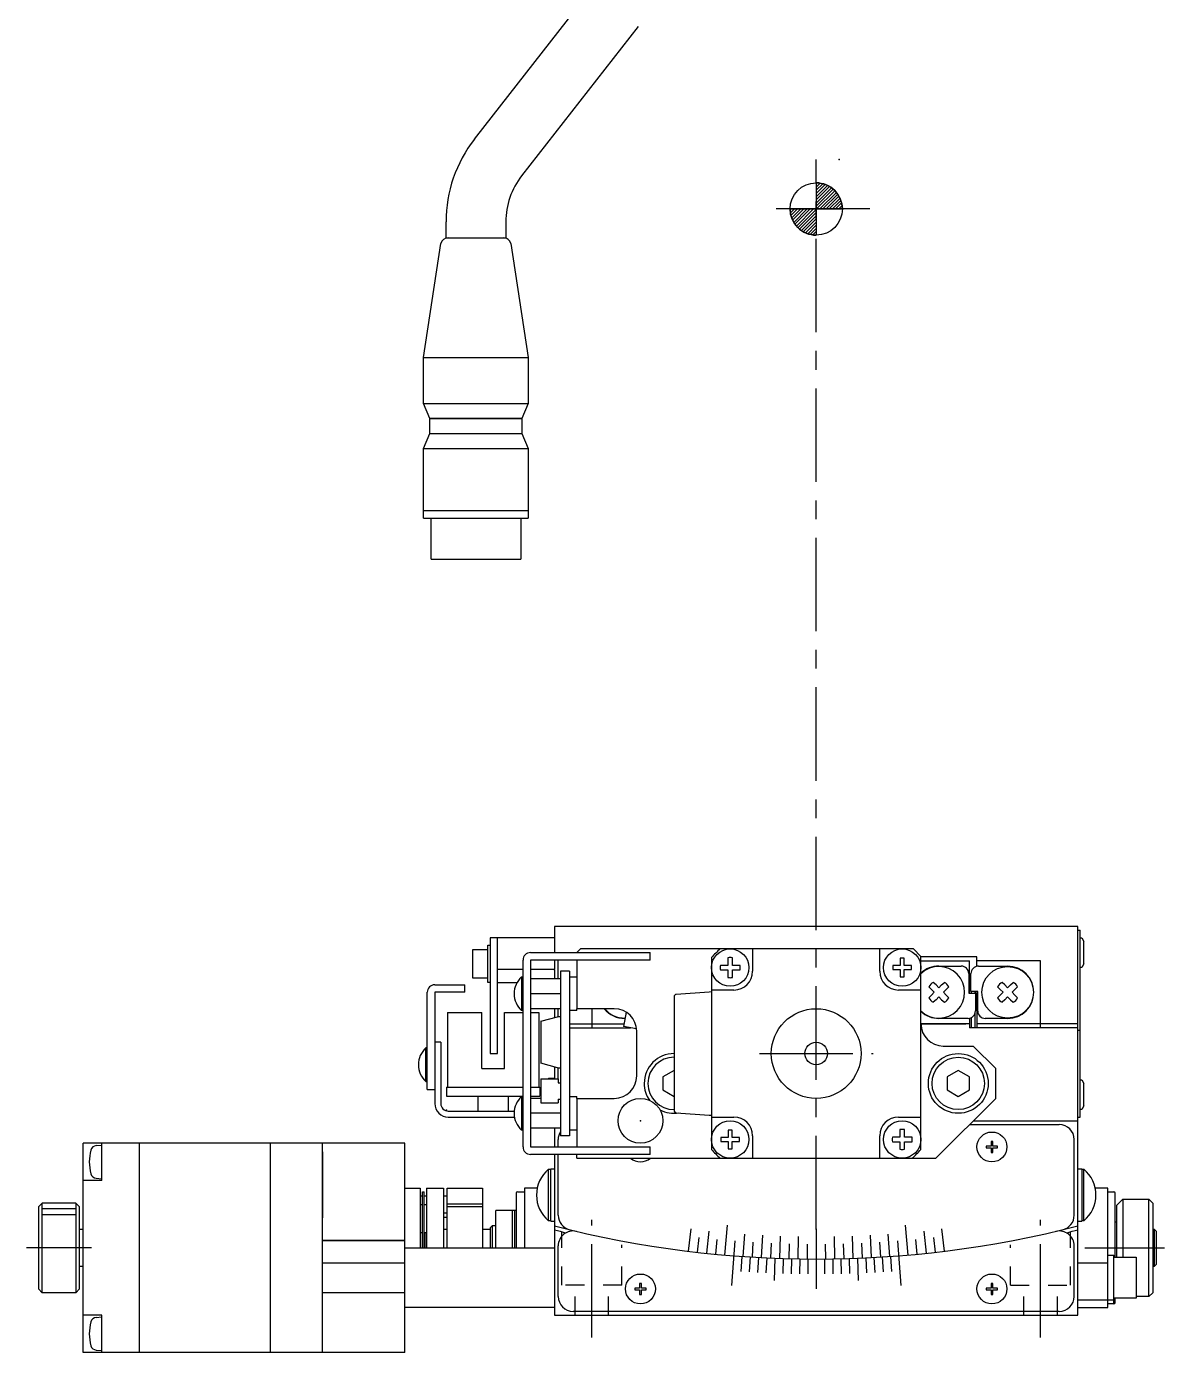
# Model space of a CAD drawing. Extents: x -87 to 396, y 22 to 492.
# Drawn here: x 73.3 to 225.5, y 21.7 to 199.1 of the extents above; entities that cross this region are included whole.
import ezdxf

# ---------------------------------------------------------------- set-up
doc = ezdxf.new("R2010")
doc.units = 0
doc.header["$LTSCALE"] = 10
doc.linetypes.add('CENTER', pattern=[2, 1.25, -0.25, 0.25, -0.25])
doc.linetypes.add('DOT', pattern=[0.5, 0.25, -0.25])
doc.layers.get('0').update_dxf_attribs({"linetype": 'CONTINUOUS'})
doc.layers.add('10', color=7, linetype='CONTINUOUS')

# ---------------------------------------------------------------- blocks, each defined once
blk = doc.blocks.new('AID1927H')
at = {"color": 132, "linetype": 'CONTINUOUS'}
for p, q in [((178.917313, 178.068785), (179.069518, 178.22099)), ((178.917313, 177.644521), (179.45537, 178.182578)), ((178.917313, 177.220257), (179.806424, 178.109368)), ((178.917313, 176.795993), (180.129134, 178.007813)), ((178.917313, 176.371729), (180.427283, 177.881699)), ((178.917313, 175.947465), (180.703852, 177.734004)), ((178.917313, 175.523201), (180.960258, 177.566146)), ((178.917313, 175.098937), (181.19769, 177.379313)), ((178.967012, 174.724371), (181.41678, 177.174139)), ((179.391276, 174.724371), (181.617674, 176.950769)), ((179.81554, 174.724371), (181.800133, 176.708964)), ((180.239804, 174.724371), (181.963417, 176.447984)), ((180.664068, 174.724371), (182.106196, 176.166499)), ((181.088332, 174.724371), (182.226916, 175.862955)), ((181.512596, 174.724371), (182.322224, 175.533999)), ((181.93686, 174.724371), (182.387977, 175.175487)), ((182.361124, 174.724371), (182.416739, 174.779985))]:
    blk.add_line(p, q, dxfattribs=at)
blk = doc.blocks.new('AID1929H')
at = {"color": 132, "linetype": 'CONTINUOUS'}
for p, q in [((175.420695, 174.572167), (175.572899, 174.724371)), ((175.459107, 174.186315), (175.997163, 174.724371)), ((175.532317, 173.835261), (176.421427, 174.724371)), ((175.633871, 173.512551), (176.845691, 174.724371)), ((175.759986, 173.214401), (177.269956, 174.724371)), ((175.907681, 172.937832), (177.69422, 174.724371)), ((176.075539, 172.681426), (178.118484, 174.724371)), ((176.262371, 172.443995), (178.542748, 174.724371)), ((176.467546, 172.224905), (178.917313, 174.674673)), ((176.690915, 172.024011), (178.917313, 174.250409)), ((176.93272, 171.841551), (178.917313, 173.826145)), ((177.193701, 171.678268), (178.917313, 173.401881)), ((177.475186, 171.535489), (178.917313, 172.977616)), ((177.77873, 171.414769), (178.917313, 172.553352)), ((178.107686, 171.319461), (178.917313, 172.129088)), ((178.466197, 171.253708), (178.917313, 171.704824)), ((178.861699, 171.224946), (178.917313, 171.28056))]:
    blk.add_line(p, q, dxfattribs=at)

msp = doc.modelspace()

# ---------------------------------------------------------------- linework, layer by layer
at = {"color": 7, "linetype": 'CONTINUOUS'}
for p, q in [((133.224855, 184.081057), (148.803065, 204.058011)), ((155.111667, 199.138505), (139.533457, 179.161551)), ((129.419209, 170.874581), (129.419209, 173.012169)), ((137.419209, 173.012169), (137.419209, 170.874581)), ((129.419209, 170.874581), (137.419209, 170.874581)), ((126.419211, 154.874581), (128.734885, 170.108563)), ((138.103535, 170.108563), (140.419209, 154.874581)), ((126.419211, 154.874581), (133.419209, 154.874581)), ((126.419211, 148.681581), (126.419211, 154.874581)), ((133.419209, 154.874581), (140.419209, 154.874581)), ((140.419209, 154.874581), (140.419209, 148.681581)), ((126.419211, 148.681581), (133.419209, 148.681581)), ((127.269209, 146.681581), (126.419211, 148.681581)), ((133.419209, 148.681581), (140.419209, 148.681581)), ((140.419209, 148.681581), (139.569209, 146.681581)), ((127.269209, 146.681581), (133.419209, 146.681581)), ((133.419209, 146.681581), (127.269209, 146.681581)), ((127.269209, 144.681581), (127.269209, 146.681581)), ((133.419209, 146.681581), (139.569209, 146.681581)), ((139.569209, 146.681581), (133.419209, 146.681581)), ((139.569209, 146.681581), (139.569209, 144.681581)), ((126.419211, 142.681581), (127.269209, 144.681581)), ((127.269209, 144.681581), (133.419209, 144.681581)), ((133.419209, 144.681581), (139.569209, 144.681581)), ((139.569209, 144.681581), (140.419209, 142.681581)), ((126.419211, 142.681581), (133.419209, 142.681581)), ((126.419211, 134.374581), (126.419211, 142.681581)), ((133.419209, 142.681581), (140.419209, 142.681581)), ((140.419209, 142.681581), (140.419209, 134.374581)), ((126.419211, 134.374581), (133.419209, 134.374581)), ((126.419211, 134.374581), (133.419209, 134.374581)), ((126.419211, 133.374579), (126.419211, 134.374581)), ((126.419211, 133.374579), (133.419209, 133.374579)), ((127.419211, 127.874579), (127.419211, 133.374579)), ((133.419209, 134.374581), (140.419209, 134.374581)), ((133.419209, 134.374581), (140.419209, 134.374581)), ((133.419209, 133.374579), (140.419209, 133.374579)), ((139.419207, 133.374579), (139.419207, 127.874579)), ((140.419209, 134.374581), (140.419209, 133.374579)), ((127.419211, 127.874579), (133.419209, 127.874579)), ((133.419209, 127.874579), (139.419207, 127.874579)), ((213.917313, 78.724371), (143.917313, 78.724371)), ((143.917313, 78.724371), (143.917313, 75.224371)), ((213.917313, 52.724371), (213.917313, 78.724371)), ((213.917313, 78.224371), (214.217313, 78.224371)), ((214.217313, 53.224371), (214.217313, 78.224371)), ((143.917313, 77.224371), (135.317313, 77.224371)), ((135.317313, 77.224371), (135.317313, 61.724371)), ((136.317313, 61.724371), (136.317313, 77.224371)), ((214.217313, 77.224371), (214.428638, 77.224371)), ((214.428638, 77.224371), (214.717313, 76.724371)), ((214.717313, 73.724371), (214.717313, 76.724371)), ((133.017313, 73.724371), (133.017313, 75.624371)), ((133.017313, 75.624371), (135.017313, 75.624371)), ((135.017313, 73.724371), (135.017313, 76.224371)), ((135.017313, 76.224371), (135.317313, 76.224371)), ((140.717313, 75.224371), (156.717313, 75.224371)), ((146.917313, 75.224371), (147.417313, 75.724371)), ((191.917313, 75.724371), (147.417313, 75.724371)), ((156.717313, 74.224371), (156.717313, 75.224371)), ((164.917313, 74.569604), (164.917313, 73.224371)), ((167.117313, 74.540616), (167.117313, 73.524371)), ((167.717313, 73.524371), (167.717313, 74.540616)), ((170.417313, 75.724371), (170.417313, 72.724371)), ((187.417313, 72.724371), (187.417313, 75.724371)), ((191.917313, 75.724371), (192.917313, 74.724371)), ((192.917313, 48.879139), (192.917313, 74.724371)), ((200.417313, 74.669386), (192.917313, 74.669386)), ((200.417313, 73.453454), (200.417313, 74.669386)), ((133.017313, 71.824371), (133.017313, 73.724371)), ((135.017313, 71.224371), (135.017313, 73.724371)), ((139.717313, 72.987641), (136.317313, 72.987641)), ((139.717313, 49.224371), (139.717313, 74.224371)), ((140.717313, 74.224371), (140.717313, 49.224371)), ((156.717313, 74.224371), (140.717313, 74.224371)), ((143.917313, 72.987641), (140.717313, 72.987641)), ((143.917313, 74.224371), (143.917313, 72.987641)), ((143.917313, 72.899477), (143.917313, 72.987641)), ((143.917313, 72.899477), (143.917313, 71.724371)), ((144.417313, 71.724371), (144.417313, 74.224371)), ((146.917313, 74.224371), (146.917313, 67.724371)), ((164.917313, 73.224371), (164.917313, 70.224371)), ((167.117313, 73.524371), (166.101069, 73.524371)), ((166.101069, 72.924371), (167.117313, 72.924371)), ((167.117313, 72.924371), (167.117313, 71.908126)), ((168.733558, 73.524371), (167.717313, 73.524371)), ((167.717313, 72.924371), (168.733558, 72.924371)), ((167.717313, 71.908126), (167.717313, 72.924371)), ((189.16908, 73.484371), (189.16908, 72.964371)), ((190.157313, 73.484371), (189.16908, 73.484371)), ((189.16908, 72.964371), (190.157313, 72.964371)), ((190.677313, 74.472604), (190.157313, 74.472604)), ((190.157313, 74.472604), (190.157313, 73.484371)), ((190.157313, 72.964371), (190.157313, 71.976138)), ((190.677313, 73.484371), (190.677313, 74.472604)), ((191.665547, 73.484371), (190.677313, 73.484371)), ((190.677313, 72.964371), (191.665547, 72.964371)), ((190.677313, 71.976138), (190.677313, 72.964371)), ((191.665547, 72.964371), (191.665547, 73.484371)), ((192.917313, 74.139829), (199.417313, 74.139829)), ((195.317315, 73.422371), (198.317315, 73.422371)), ((199.417313, 69.822371), (199.417313, 74.139829)), ((200.417312, 73.438883), (200.417312, 73.393624)), ((208.917313, 74.13983), (200.417313, 74.13983)), ((200.617315, 73.413829), (204.517315, 73.413829)), ((200.917312, 74.13983), (200.916691, 74.13983)), ((208.417933, 74.13983), (208.417312, 74.13983)), ((208.917313, 65.17986), (208.917313, 74.13983)), ((214.428638, 73.224371), (214.217313, 73.224371)), ((214.717313, 73.724371), (214.428638, 73.224371)), ((135.017313, 71.824371), (133.017313, 71.824371)), ((135.317313, 71.224371), (135.017313, 71.224371)), ((136.317313, 71.224371), (138.919237, 71.224371)), ((139.533, 71.974371), (139.533, 67.474371)), ((139.533, 71.974371), (139.717313, 71.974371)), ((144.717313, 71.724371), (140.717313, 71.724371)), ((144.717313, 72.724371), (144.717313, 50.724371)), ((145.917313, 72.724371), (144.717313, 72.724371)), ((145.917313, 72.724371), (145.917313, 50.724371)), ((145.917313, 71.974371), (146.917313, 71.974371)), ((190.157313, 71.976138), (190.677313, 71.976138)), ((194.941109, 70.8971), (194.568938, 71.249799)), ((195.693521, 70.8971), (196.065692, 71.249799)), ((199.317315, 72.422371), (199.317315, 69.822371)), ((199.617315, 70.013829), (199.617315, 72.413829)), ((199.617315, 70.013829), (199.617315, 72.413829)), ((204.141109, 70.8971), (203.768938, 71.249799)), ((204.893521, 70.8971), (205.265692, 71.249799)), ((126.917313, 56.924371), (126.917313, 69.924371)), ((127.917313, 70.924371), (131.917313, 70.924371)), ((131.917313, 69.924371), (127.917313, 69.924371)), ((127.917313, 69.924371), (127.917313, 55.024371)), ((131.917313, 69.924371), (131.917313, 70.924371)), ((138.698727, 70.73589), (138.69384, 70.738273)), ((144.717313, 69.724371), (140.717313, 69.724371)), ((159.917313, 69.344983), (159.917313, 54.10376)), ((164.617313, 69.953393), (160.196387, 69.644252)), ((164.917313, 69.974371), (164.617313, 69.953393)), ((164.917313, 70.224371), (164.917313, 53.224371)), ((167.917313, 70.224371), (164.917313, 70.224371)), ((192.917313, 70.224371), (189.917313, 70.224371)), ((194.334043, 70.290035), (193.981344, 70.662206)), ((194.334043, 69.537623), (193.981344, 69.165452)), ((194.701561, 69.913829), (194.334043, 70.290035)), ((194.701561, 69.913829), (194.334043, 69.537623)), ((195.317315, 70.529582), (194.941109, 70.8971)), ((195.317315, 69.298075), (194.941109, 68.930557)), ((195.317315, 70.529582), (195.693521, 70.8971)), ((195.317315, 69.298075), (195.693521, 68.930557)), ((195.933069, 69.913829), (196.300587, 70.290035)), ((195.933069, 69.913829), (196.300587, 69.537623)), ((196.300587, 70.290035), (196.653285, 70.662206)), ((196.300587, 69.537623), (196.653285, 69.165452)), ((199.317315, 69.822371), (200.217315, 69.822371)), ((200.517315, 70.013829), (199.617315, 70.013829)), ((199.667312, 69.822371), (199.667312, 70.013829)), ((200.167312, 69.822371), (200.167312, 70.013829)), ((200.167313, 70.013829), (200.167313, 69.822371)), ((200.217315, 69.822371), (200.217315, 67.422371)), ((200.417313, 70.013829), (200.417313, 65.17986)), ((200.517315, 67.413829), (200.517315, 70.013829)), ((200.517315, 67.413829), (200.517315, 70.013829)), ((203.534043, 70.290035), (203.181344, 70.662206)), ((203.534043, 69.537623), (203.181344, 69.165452)), ((203.901561, 69.913829), (203.534043, 70.290035)), ((203.901561, 69.913829), (203.534043, 69.537623)), ((204.517315, 70.529582), (204.141109, 70.8971)), ((204.517315, 69.298075), (204.141109, 68.930557)), ((204.517315, 70.529582), (204.893521, 70.8971)), ((204.517315, 69.298075), (204.893521, 68.930557)), ((205.133069, 69.913829), (205.500587, 70.290035)), ((205.133069, 69.913829), (205.500587, 69.537623)), ((205.500587, 70.290035), (205.853285, 70.662206)), ((205.500587, 69.537623), (205.853285, 69.165452)), ((138.69384, 68.710469), (138.698727, 68.712852)), ((139.717313, 67.474371), (139.533, 67.474371)), ((144.717313, 67.724371), (140.717313, 67.724371)), ((143.917313, 67.724371), (143.917313, 66.517191)), ((144.417313, 66.624371), (144.417313, 67.724371)), ((146.917313, 67.474371), (145.917313, 67.474371)), ((151.917313, 67.724371), (146.917313, 67.724371)), ((146.917313, 67.474371), (146.917313, 67.724371)), ((148.917313, 67.724371), (148.917313, 65.704877)), ((194.941109, 68.930557), (194.568938, 68.577858)), ((195.693521, 68.930557), (196.065692, 68.577858)), ((204.141109, 68.930557), (203.768938, 68.577858)), ((204.893521, 68.930557), (205.265692, 68.577858)), ((129.617313, 67.224371), (134.217313, 67.224371)), ((129.617313, 67.224371), (129.617313, 57.224371)), ((134.217313, 59.724371), (134.217313, 67.224371)), ((137.217313, 67.224371), (139.717313, 67.224371)), ((137.217313, 59.724371), (137.217313, 67.224371)), ((140.717313, 67.224371), (141.817313, 67.224371)), ((141.817313, 67.224371), (141.817313, 57.224371)), ((142.117313, 66.034883), (144.317313, 66.624371)), ((142.117313, 66.034883), (142.117313, 60.413859)), ((144.717313, 66.624371), (144.317313, 66.624371)), ((145.917313, 65.704877), (153.204411, 65.704877)), ((148.917313, 65.704877), (148.917313, 65.17986)), ((153.508213, 67.267802), (153.137415, 65.360208)), ((198.917312, 65.704877), (192.917377, 65.704877)), ((192.917377, 65.704877), (198.917312, 65.704877)), ((199.217315, 66.422371), (195.317315, 66.422371)), ((199.417313, 65.704877), (198.917312, 65.704877)), ((199.417312, 66.442575), (199.417312, 65.17986)), ((199.667312, 65.17986), (199.667312, 66.529341)), ((200.167312, 65.17986), (200.167312, 67.110113)), ((200.167314, 65.330128), (200.167314, 67.11012)), ((213.917313, 65.704877), (200.417313, 65.704877)), ((204.517315, 66.413829), (201.517315, 66.413829)), ((145.917313, 65.17986), (154.065228, 65.17986)), ((154.903006, 65.017012), (153.137415, 65.360208)), ((154.917313, 58.724371), (154.917313, 64.724371)), ((213.917313, 65.17986), (199.417313, 65.17986)), ((200.167314, 65.17986), (200.167314, 65.330128)), ((200.167314, 65.217005), (200.167314, 65.17986)), ((200.167315, 65.17986), (200.167315, 65.217005)), ((213.917313, 64.849441), (214.217313, 64.849441)), ((126.917313, 62.474371), (126.732999, 62.474371)), ((128.717313, 63.224371), (127.917313, 63.224371)), ((128.717313, 63.224371), (128.717313, 55.024371)), ((195.917313, 62.724371), (199.917313, 62.724371)), ((199.917313, 62.724371), (202.917313, 59.724371)), ((125.893839, 61.238273), (125.898725, 61.235889)), ((135.317313, 61.724371), (136.317313, 61.724371)), ((144.317313, 59.824371), (142.117313, 60.413859)), ((125.898725, 59.212851), (125.893839, 59.210469)), ((125.898725, 59.212851), (125.893839, 59.210469)), ((134.217313, 59.724371), (137.217313, 59.724371)), ((143.917313, 59.931551), (143.917313, 58.324371)), ((144.317313, 59.824371), (144.717313, 59.824371)), ((144.417313, 58.324371), (144.417313, 59.824371)), ((159.917313, 59.456422), (158.417313, 58.590397)), ((158.417313, 58.590397), (158.417313, 56.858346)), ((197.917313, 59.456422), (196.417313, 58.590397)), ((196.417313, 58.590397), (196.417313, 56.858346)), ((199.417313, 58.590397), (197.917313, 59.456422)), ((199.417313, 56.858346), (199.417313, 58.590397)), ((202.917313, 55.724371), (202.917313, 59.724371)), ((126.732999, 57.974371), (126.917313, 57.974371)), ((126.917313, 56.924371), (127.917313, 56.924371)), ((129.467313, 57.224371), (139.717313, 57.224371)), ((129.467313, 57.224371), (129.467313, 56.024371)), ((140.717313, 57.224371), (141.967313, 57.224371)), ((141.967313, 57.224371), (141.967313, 56.024371)), ((142.117313, 58.324371), (144.417313, 58.324371)), ((142.117313, 58.324371), (142.117313, 55.124371)), ((143.117313, 58.424371), (143.917313, 58.424371)), ((143.117313, 58.424371), (143.117313, 58.324371)), ((144.417313, 58.324371), (144.417313, 57.824371)), ((144.417313, 57.824371), (144.717313, 57.824371)), ((158.417313, 56.858346), (159.917313, 55.99232)), ((196.417313, 56.858346), (197.917313, 55.99232)), ((197.917313, 55.99232), (199.417313, 56.858346)), ((214.217313, 58.224371), (214.428638, 58.224371)), ((214.428638, 58.224371), (214.717313, 57.724371)), ((214.717313, 54.724371), (214.717313, 57.724371)), ((129.467313, 56.024371), (139.717313, 56.024371)), ((133.717313, 54.024371), (133.717313, 56.024371)), ((137.717313, 56.024371), (137.717313, 54.024371)), ((139.533, 55.974371), (139.533, 51.474371)), ((139.533, 55.974371), (139.717313, 55.974371)), ((140.717313, 56.024371), (141.967313, 56.024371)), ((142.117313, 55.724371), (140.717313, 55.724371)), ((142.117313, 55.124371), (144.417313, 55.124371)), ((144.417313, 55.624371), (144.417313, 55.124371)), ((144.417313, 55.624371), (144.717313, 55.624371)), ((145.917313, 55.974371), (146.917313, 55.974371)), ((146.917313, 55.724371), (146.917313, 55.974371)), ((146.917313, 55.724371), (151.917313, 55.724371)), ((146.917313, 55.724371), (146.917313, 49.224371)), ((202.917313, 55.724371), (194.917313, 47.724371)), ((129.717313, 54.024371), (138.537783, 54.024371)), ((129.717313, 53.224371), (138.564755, 53.224371)), ((144.717313, 53.724371), (140.717313, 53.724371)), ((160.196387, 53.80449), (164.617313, 53.495349)), ((164.617313, 53.495349), (164.917313, 53.474371)), ((164.917313, 53.224371), (167.917313, 53.224371)), ((164.917313, 53.224371), (164.917313, 50.224371)), ((189.917313, 53.224371), (192.917313, 53.224371)), ((213.917313, 53.224371), (214.217313, 53.224371)), ((214.428638, 54.224371), (214.217313, 54.224371)), ((214.717313, 54.724371), (214.428638, 54.224371)), ((139.717313, 51.474371), (139.533, 51.474371)), ((144.717313, 51.724371), (140.717313, 51.724371)), ((143.917313, 51.724371), (143.917313, 49.224371)), ((146.917313, 51.474371), (145.917313, 51.474371)), ((167.677313, 51.472604), (167.157313, 51.472604)), ((167.157313, 51.472604), (167.157313, 50.484371)), ((167.677313, 50.484371), (167.677313, 51.472604)), ((190.117313, 51.540616), (190.117313, 50.524371)), ((190.717313, 50.524371), (190.717313, 51.540616)), ((199.417313, 52.224371), (211.417313, 52.224371)), ((199.917313, 52.724371), (213.917313, 52.724371)), ((213.917313, 26.724371), (213.917313, 52.724371)), ((123.917313, 49.724371), (80.917313, 49.724371)), ((80.917313, 21.724371), (80.917313, 49.724371)), ((83.417313, 44.724371), (83.417313, 49.724371)), ((112.917313, 21.724371), (112.917313, 49.724371)), ((123.917313, 21.724371), (123.917313, 49.724371)), ((144.417313, 49.224371), (144.417313, 50.224371)), ((145.917313, 50.724371), (144.717313, 50.724371)), ((164.917313, 50.224371), (164.917313, 48.879139)), ((166.16908, 50.484371), (166.16908, 49.964371)), ((167.157313, 50.484371), (166.16908, 50.484371)), ((166.16908, 49.964371), (167.157313, 49.964371)), ((167.157313, 49.964371), (167.157313, 48.976138)), ((168.665547, 50.484371), (167.677313, 50.484371)), ((167.677313, 49.964371), (168.665547, 49.964371)), ((167.677313, 48.976138), (167.677313, 49.964371)), ((168.665547, 49.964371), (168.665547, 50.484371)), ((170.417313, 50.724371), (170.417313, 47.724371)), ((187.417313, 47.724371), (187.417313, 50.724371)), ((190.117313, 50.524371), (189.101069, 50.524371)), ((189.101069, 49.924371), (190.117313, 49.924371)), ((190.117313, 49.924371), (190.117313, 48.908126)), ((191.733558, 50.524371), (190.717313, 50.524371)), ((190.717313, 48.908126), (190.717313, 49.924371)), ((190.717313, 49.924371), (191.733558, 49.924371)), ((202.542313, 49.974371), (202.292313, 49.974371)), ((202.292313, 49.974371), (202.292313, 49.349371)), ((202.542313, 49.349371), (202.542313, 49.974371)), ((213.417313, 40.091537), (213.417313, 50.224371)), ((82.649863, 49.407228), (83.417313, 49.474371)), ((112.917313, 48.569603), (112.917313, 39.724371)), ((140.717313, 49.224371), (156.717313, 49.224371)), ((156.717313, 48.224371), (140.717313, 48.224371)), ((143.917313, 48.224371), (143.917313, 26.724371)), ((144.417313, 40.091537), (144.417313, 48.224371)), ((146.917313, 47.724371), (146.917313, 48.224371)), ((156.717313, 48.224371), (156.717313, 49.224371)), ((167.157313, 48.976138), (167.677313, 48.976138)), ((202.292313, 49.349371), (201.667313, 49.349371)), ((201.667313, 49.349371), (201.667313, 49.099371)), ((201.667313, 49.099371), (202.292313, 49.099371)), ((202.292313, 49.099371), (202.292313, 48.474371)), ((202.292313, 48.474371), (202.542313, 48.474371)), ((203.167313, 49.349371), (202.542313, 49.349371)), ((202.542313, 48.474371), (202.542313, 49.099371)), ((202.542313, 49.099371), (203.167313, 49.099371)), ((203.167313, 49.099371), (203.167313, 49.349371)), ((143.117313, 46.237833), (143.417313, 46.237833)), ((143.417313, 46.287833), (143.917313, 46.287833)), ((143.417313, 39.337833), (143.417313, 46.287833)), ((146.917313, 47.724371), (194.917313, 47.724371)), ((213.917313, 46.287833), (214.417313, 46.287833)), ((214.417313, 46.287833), (214.417313, 46.237833)), ((214.417313, 46.287833), (214.417313, 39.287833)), ((214.417313, 46.237833), (214.717313, 46.237833)), ((83.417313, 44.724371), (80.917313, 44.724371)), ((82.635324, 45.042786), (83.417313, 44.974371)), ((123.917313, 43.724371), (125.967313, 43.724371)), ((125.967313, 43.724371), (125.967313, 35.724371)), ((125.967313, 42.676241), (126.267313, 42.676241)), ((126.267313, 35.724371), (126.267313, 43.224371)), ((126.267313, 43.224371), (126.517313, 43.224371)), ((126.517313, 35.724371), (126.517313, 43.224371)), ((126.517313, 42.676241), (126.817313, 42.676241)), ((126.817313, 43.724371), (126.817313, 35.724371)), ((126.817313, 43.724371), (129.067313, 43.724371)), ((129.067313, 43.724371), (129.067313, 35.724371)), ((129.067313, 42.676241), (129.567313, 42.676241)), ((129.567313, 35.724371), (129.567313, 43.724371)), ((129.567313, 43.724371), (134.317313, 43.724371)), ((134.317313, 43.724371), (134.317313, 35.724371)), ((138.817313, 43.074371), (138.817313, 35.724371)), ((138.967313, 43.224371), (139.917313, 43.224371)), ((141.615413, 43.724371), (139.917313, 43.724371)), ((139.917313, 43.724371), (139.917313, 35.724371)), ((217.917313, 43.724371), (216.219215, 43.724371)), ((217.917313, 27.724371), (217.917313, 43.724371)), ((217.917313, 43.224371), (218.717313, 43.224371)), ((218.917313, 34.474371), (218.917313, 43.024371)), ((74.917313, 41.224371), (75.417313, 41.724371)), ((74.917313, 41.224371), (74.917313, 30.224371)), ((79.917313, 41.724371), (75.417313, 41.724371)), ((79.917313, 41.724371), (80.417313, 41.224371)), ((80.417313, 35.724371), (80.417313, 41.224371)), ((125.967313, 41.513459), (126.267313, 41.513459)), ((126.517313, 41.513459), (126.817313, 41.513459)), ((134.317313, 41.555239), (129.567313, 41.555239)), ((134.317313, 41.201685), (129.567313, 41.201685)), ((219.117313, 41.424371), (219.917313, 42.224371)), ((219.117313, 34.474371), (219.117313, 41.424371)), ((219.917313, 42.224371), (219.917313, 34.474371)), ((219.917313, 42.224371), (223.417313, 42.224371)), ((223.417313, 29.224371), (223.417313, 42.224371)), ((223.417313, 42.224371), (223.917313, 41.724371)), ((223.917313, 41.724371), (223.917313, 35.724371)), ((129.567313, 40.386533), (129.067313, 40.386533)), ((129.567313, 39.787383), (129.067313, 39.787383)), ((138.817313, 40.724371), (136.067313, 40.724371)), ((136.067313, 35.724371), (136.067313, 40.724371)), ((138.317313, 35.724371), (138.317313, 40.724371)), ((138.617313, 35.724371), (138.617313, 40.724371)), ((143.417313, 39.337833), (143.117313, 39.337833)), ((143.417313, 39.287833), (143.917313, 39.287833)), ((213.917313, 39.287833), (214.417313, 39.287833)), ((214.417313, 39.337833), (214.417313, 39.287833)), ((214.717313, 39.337833), (214.417313, 39.337833)), ((218.917313, 39.224371), (219.117313, 39.224371)), ((80.417313, 38.224371), (80.917313, 38.224371)), ((126.267313, 37.713459), (125.967313, 37.713459)), ((126.817313, 37.713459), (126.517313, 37.713459)), ((126.617313, 35.724371), (126.617313, 37.713459)), ((129.067313, 38.224371), (129.567313, 38.224371)), ((134.317313, 38.224371), (135.317313, 38.224371)), ((135.317313, 38.424371), (135.617313, 38.724371)), ((135.317313, 38.424371), (135.317313, 35.724371)), ((135.617313, 35.724371), (135.617313, 38.724371)), ((135.617313, 38.724371), (136.067295, 38.724371)), ((143.917313, 38.137403), (143.917313, 26.724371)), ((213.917313, 26.724371), (213.917313, 38.137403)), ((223.917313, 38.224371), (224.117313, 38.224371)), ((224.117313, 38.224371), (224.367313, 37.974371)), ((224.367313, 37.974371), (224.417313, 37.924371)), ((224.417313, 33.524371), (224.417313, 37.924371)), ((80.417313, 30.224371), (80.417313, 35.724371)), ((123.917313, 36.724371), (112.917313, 36.724371)), ((112.917313, 36.724371), (123.917313, 36.724371)), ((123.917313, 35.724371), (143.917313, 35.724371)), ((144.417313, 29.224371), (144.417313, 35.980001)), ((213.417313, 29.224371), (213.417313, 35.980001)), ((223.917313, 35.724371), (223.917313, 29.724371)), ((112.917313, 33.724371), (123.917313, 33.724371)), ((213.917313, 33.724371), (217.917313, 33.724371)), ((217.917313, 34.724371), (218.717313, 34.724371)), ((218.717313, 28.224371), (218.717313, 34.724371)), ((218.717313, 34.474371), (221.717313, 34.474371)), ((221.717313, 34.474371), (221.717313, 28.974371)), ((80.917313, 33.224371), (80.417313, 33.224371)), ((224.117313, 33.224371), (223.917313, 33.224371)), ((224.367313, 33.474371), (224.117313, 33.224371)), ((224.417313, 33.524371), (224.367313, 33.474371)), ((75.417313, 29.724371), (74.917313, 30.224371)), ((80.417313, 30.224371), (79.917313, 29.724371)), ((154.667313, 30.349371), (154.667313, 30.099371)), ((155.292313, 30.349371), (154.667313, 30.349371)), ((155.292313, 30.974371), (155.292313, 30.349371)), ((155.542313, 30.974371), (155.292313, 30.974371)), ((155.542313, 30.349371), (155.542313, 30.974371)), ((156.167313, 30.349371), (155.542313, 30.349371)), ((156.167313, 30.099371), (156.167313, 30.349371)), ((201.667313, 30.349371), (201.667313, 30.099371)), ((202.292313, 30.349371), (201.667313, 30.349371)), ((202.292313, 30.974371), (202.292313, 30.349371)), ((202.542313, 30.974371), (202.292313, 30.974371)), ((202.542313, 30.349371), (202.542313, 30.974371)), ((203.167313, 30.349371), (202.542313, 30.349371)), ((203.167313, 30.099371), (203.167313, 30.349371)), ((79.917313, 29.724371), (75.417313, 29.724371)), ((123.917313, 29.724371), (112.917313, 29.724371)), ((154.667313, 30.099371), (155.292313, 30.099371)), ((155.292313, 30.099371), (155.292313, 29.474371)), ((155.292313, 29.474371), (155.542313, 29.474371)), ((155.542313, 30.099371), (156.167313, 30.099371)), ((155.542313, 29.474371), (155.542313, 30.099371)), ((201.667313, 30.099371), (202.292313, 30.099371)), ((202.292313, 30.099371), (202.292313, 29.474371)), ((202.292313, 29.474371), (202.542313, 29.474371)), ((202.542313, 29.474371), (202.542313, 30.099371)), ((202.542313, 30.099371), (203.167313, 30.099371)), ((217.917313, 28.724371), (213.917313, 28.724371)), ((218.717313, 28.724371), (217.917313, 28.724371)), ((221.717313, 28.974371), (218.717313, 28.974371)), ((218.917313, 28.424371), (218.917313, 28.974371)), ((223.417313, 29.224371), (221.717313, 29.224371)), ((223.917313, 29.724371), (223.417313, 29.224371)), ((83.417313, 26.724371), (80.917313, 26.724371)), ((83.417313, 21.724371), (83.417313, 26.724371)), ((143.917313, 27.724371), (123.917313, 27.724371)), ((143.917313, 26.724371), (213.917313, 26.724371)), ((143.917313, 26.724371), (213.917313, 26.724371)), ((211.417313, 27.224371), (146.417313, 27.224371)), ((213.917313, 27.724371), (217.917313, 27.724371)), ((218.717313, 28.224371), (217.917313, 28.224371)), ((82.649863, 26.407228), (83.417313, 26.474371)), ((123.917313, 21.724371), (80.917313, 21.724371)), ((82.635324, 22.042786), (83.417313, 21.974371))]:
    msp.add_line(p, q, dxfattribs=at)
at = {"color": 4, "linetype": 'CONTINUOUS'}
for p, q in [((178.917313, 178.224371), (178.917313, 174.724371)), ((175.417313, 174.724371), (178.917313, 174.724371)), ((178.917313, 174.724371), (182.417313, 174.724371)), ((178.917313, 174.724371), (178.917313, 171.224371)), ((126.732999, 57.974371), (126.732999, 62.474371)), ((88.427313, 21.724371), (88.427313, 49.724371)), ((105.927313, 21.724371), (105.927313, 49.724371)), ((143.117313, 39.337833), (143.117313, 46.237833)), ((214.717313, 39.337833), (214.717313, 46.237833)), ((75.417313, 29.724371), (75.417313, 41.724371)), ((79.917313, 40.924371), (75.417313, 40.924371)), ((79.917313, 41.724371), (79.917313, 29.724371)), ((79.917313, 40.124371), (75.417313, 40.124371)), ((162.160279, 38.249275), (161.794671, 35.271637)), ((164.544649, 37.977611), (164.231065, 34.994045)), ((167.020555, 38.743795), (166.671931, 34.759015)), ((169.325799, 37.559315), (169.116529, 34.566621)), ((171.721119, 37.412809), (171.564111, 34.416921)), ((174.118633, 37.308133), (174.013935, 34.309959)), ((178.917313, 38.224371), (178.917313, 30.224371)), ((183.715995, 37.308133), (183.820693, 34.309959)), ((186.113507, 37.412809), (186.270515, 34.416921)), ((188.508829, 37.559315), (188.718099, 34.566621)), ((190.814073, 38.743795), (191.162695, 34.759015)), ((193.289977, 37.977611), (193.603563, 34.994045)), ((195.674349, 38.249275), (196.039957, 35.271637)), ((224.117313, 38.224371), (224.117313, 33.224371)), ((163.238669, 37.114669), (163.012261, 35.127525)), ((165.642677, 36.861997), (165.450985, 34.871205)), ((168.050729, 36.651321), (167.579975, 30.669817)), ((170.462091, 36.482701), (170.339993, 34.486431)), ((172.876029, 36.356193), (172.788789, 34.358095)), ((175.291807, 36.271831), (175.239453, 34.272517)), ((176.517607, 37.245313), (176.465251, 34.245769)), ((177.708689, 36.229645), (177.691235, 34.229721)), ((180.125939, 36.229645), (180.143391, 34.229721)), ((181.317019, 37.245313), (181.369377, 34.245769)), ((182.542821, 36.271831), (182.595175, 34.272517)), ((184.958599, 36.356193), (185.045837, 34.358095)), ((187.372537, 36.482701), (187.494633, 34.486431)), ((189.783899, 36.651321), (190.254653, 30.669817)), ((192.191951, 36.861997), (192.383641, 34.871205)), ((194.595959, 37.114669), (194.822365, 35.127525)), ((168.994221, 34.575229), (168.852969, 32.580223)), ((170.095245, 34.501615), (169.969665, 32.505563)), ((171.196813, 34.436653), (171.086913, 32.439675)), ((172.298857, 34.380343), (172.204645, 32.382563)), ((173.401309, 34.332691), (173.283529, 31.335005)), ((174.504101, 34.293699), (174.441281, 32.294687)), ((175.607167, 34.263369), (175.560047, 32.263925)), ((176.710435, 34.241705), (176.679021, 32.241951)), ((177.813841, 34.228705), (177.798133, 32.228767)), ((180.020787, 34.228705), (180.036495, 32.228767)), ((181.124191, 34.241705), (181.155607, 32.241951)), ((182.227461, 34.263369), (182.274579, 32.263925)), ((183.330525, 34.293699), (183.393347, 32.294687)), ((184.433317, 34.332691), (184.551097, 31.335005)), ((185.535769, 34.380343), (185.629983, 32.382563)), ((186.637813, 34.436653), (186.747715, 32.439675)), ((187.739381, 34.501615), (187.864963, 32.505563)), ((188.840405, 34.575229), (188.981659, 32.580223))]:
    msp.add_line(p, q, dxfattribs=at)
at = {"color": 4, "linetype": 'CENTER'}
for p, q in [((186.079128, 174.724371), (172.679261, 174.724371)), ((186.079128, 174.724371), (174.608714, 174.724371)), ((148.917313, 23.724371), (148.917313, 39.45419)), ((208.917313, 23.724371), (208.917313, 39.45419)), ((82.007313, 35.724371), (73.327313, 35.724371)), ((214.847313, 35.724371), (225.487313, 35.724371))]:
    msp.add_line(p, q, dxfattribs=at)
at = {"color": 4, "linetype": 'DOT'}
for p, q in [((144.917313, 30.724371), (144.917313, 37.775857)), ((212.917313, 30.724371), (212.917313, 37.775857)), ((152.917313, 30.724371), (152.917313, 36.142265)), ((204.917313, 30.724371), (204.917313, 36.142265)), ((152.917313, 30.724371), (144.917313, 30.724371)), ((146.667313, 26.724371), (146.667313, 30.724371)), ((151.167313, 26.724371), (151.167313, 30.724371)), ((204.917313, 30.724371), (212.917313, 30.724371)), ((206.667313, 26.724371), (206.667313, 30.724371)), ((211.167313, 26.724371), (211.167313, 30.724371))]:
    msp.add_line(p, q, dxfattribs=at)
at = {"color": 4, "linetype": 'CONTINUOUS'}
msp.add_circle((178.917313, 174.724371), 3.5, dxfattribs=at)
at = {"color": 7, "linetype": 'CONTINUOUS'}
for centre, radius in [((167.417313, 73.224371), 2.5), ((190.417313, 73.224371), 2.5), ((204.517315, 69.913829), 3.45), ((178.917313, 61.724371), 6), ((178.917313, 61.724371), 1.5), ((197.917313, 57.724371), 4), ((197.917313, 57.724371), 3.5), ((155.417313, 52.724371), 3), ((167.417313, 50.224371), 2.5), ((190.417313, 50.224371), 2.5), ((202.417313, 49.224371), 2), ((155.417313, 30.224371), 2), ((202.417313, 30.224371), 2)]:
    msp.add_circle(centre, radius, dxfattribs=at)
for centre, radius, start, end in [((147.419209, 173.012169), 18, 142.052569, 180), ((147.419209, 173.012169), 10, 142.052569, 180), ((129.707127, 169.874579), 1.000002, 90, 166.468302), ((137.131293, 169.874579), 1.000002, 13.531698, 90), ((140.717313, 74.224371), 1, 90, 180), ((178.917313, 61.724371), 19, 132.536898, 137.463102), ((167.417313, 73.224371), 1.35, 77.160412, 102.839588), ((167.417313, 73.224371), 1.35, 167.160412, 192.839588), ((167.417313, 73.224371), 1.35, 347.160412, 12.839588), ((195.317315, 69.922371), 3.5, 90, 133.29184), ((195.317315, 69.913829), 3.45, 225.920757, 134.079243), ((198.317315, 72.422371), 1, 0, 90), ((200.617315, 72.413829), 1, 90, 180), ((204.517315, 69.913829), 3.5, 270, 90), ((141.517313, 69.724371), 3, 131.409622, 228.590378), ((167.417313, 73.224371), 1.35, 257.160412, 282.839588), ((167.917313, 72.724371), 2.5, 270, 0), ((189.917313, 72.724371), 2.5, 180, 270), ((195.317315, 69.913829), 1.531302, 119.25645, 150.74355), ((195.317315, 69.913829), 1.531302, 29.25645, 60.74355), ((204.517315, 69.913829), 1.531302, 119.25645, 150.74355), ((204.517315, 69.913829), 1.531302, 29.25645, 60.74355), ((127.917313, 69.924371), 1, 90, 180), ((160.217313, 69.344983), 0.3, 94, 180), ((153.317312, 69.913829), 3.5, 218.723248, 270), ((153.317312, 69.913829), 3.45, 219.392203, 270.575599), ((151.917313, 64.724371), 3, 0, 90), ((195.317315, 69.913829), 1.531302, 209.25645, 240.74355), ((195.317315, 69.913829), 1.531302, 299.25645, 330.74355), ((199.217315, 67.422371), 1, 270, 0), ((204.517315, 69.913829), 1.531302, 209.25645, 240.74355), ((204.517315, 69.913829), 1.531302, 299.25645, 330.74355), ((195.917313, 65.724371), 3, 180, 270), ((195.317315, 69.922371), 3.5, 226.70816, 270), ((201.517315, 67.413829), 1, 180, 270), ((128.717313, 60.224371), 3, 131.409635, 228.590378), ((159.917313, 57.724371), 4, 90, 180), ((159.917313, 57.724371), 3.5, 90, 180), ((151.917313, 58.724371), 3, 270, 0), ((159.917313, 57.724371), 4, 180, 214.163321), ((159.917313, 57.724371), 3.5, 180, 270), ((129.717312, 55.02437), 1.799999, 179.9999572, 270.0000428), ((129.717312, 55.02437), 0.999999, 179.9999572, 270.0000428), ((141.517313, 53.724371), 3, 131.409622, 228.590378), ((159.917313, 57.724371), 4, 241.862254, 279.414744), ((160.217313, 54.10376), 0.3, 180, 266), ((167.917313, 50.724371), 2.5, 0, 90), ((189.917313, 50.724371), 2.5, 90, 180), ((190.417313, 50.224371), 1.35, 77.160412, 102.839588), ((211.417313, 50.224371), 2, 0, 90), ((146.417313, 50.224371), 2, 148.211669, 180), ((190.417313, 50.224371), 1.35, 167.160412, 192.839588), ((190.417313, 50.224371), 1.35, 347.160412, 12.839588), ((87.717313, 47.224371), 6, 164.718428, 195.442716), ((82.721417, 48.589367), 0.820985, 95, 164.718428), ((140.717313, 49.224371), 1, 180, 270), ((178.917313, 61.724371), 19, 222.536898, 227.463102), ((190.417313, 50.224371), 1.35, 257.160412, 282.839588), ((178.917313, 61.724371), 19, 312.536898, 317.463102), ((146.036845, 42.787833), 4.519532, 130.239271, 229.760734), ((155.417313, 49.224371), 2, 228.590378, 311.409622), ((211.797783, 42.787833), 4.519532, 310.239266, 49.760763), ((82.705048, 45.839742), 0.8, 195.442716, 265), ((138.967313, 43.074371), 0.15, 90, 180), ((218.717313, 43.024371), 0.2, 0, 90), ((146.417313, 40.091537), 2, 180, 256.428593), ((211.417313, 40.091537), 2, 283.571407, 0), ((178.917313, 174.724371), 140.5, 255.575128, 284.424872), ((178.917313, 174.724371), 141, 255.627383, 256.281799), ((146.417313, 35.980001), 2, 76.816519, 180), ((211.417313, 35.980001), 2, 0, 103.183481), ((178.917313, 174.724371), 141, 283.718201, 284.372617), ((146.417313, 29.224371), 2, 180, 270), ((211.417313, 29.224371), 2, 270, 0), ((218.717313, 28.424371), 0.2, 270, 0), ((87.717313, 24.224371), 6, 164.718428, 195.442716), ((82.721417, 25.589367), 0.820985, 95, 164.718428), ((82.705048, 22.839742), 0.8, 195.442716, 265)]:
    msp.add_arc(centre, radius, start, end, dxfattribs=at)
at = {"color": 4, "linetype": 'CONTINUOUS'}
for centre, start, end in [((178.917316, 174.724374), 359.9999572, 90.0000428), ((178.91731, 174.724368), 179.9999572, 270.0000428)]:
    msp.add_arc(centre, 3.499997, start, end, dxfattribs=at)
at = {"color": 7}
for p in [(178.917313, 61.724371), (155.417313, 52.724371)]:
    msp.add_point(p, dxfattribs=at)
at = {"layer": '10', "color": 4, "linetype": 'CENTER'}
for p, q in [((178.917313, 38.224371), (178.917313, 181.335)), ((171.317313, 61.724371), (186.517313, 61.724371))]:
    msp.add_line(p, q, dxfattribs=at)
at = {"layer": '10', "color": 4}
for p in [(182, 181.335), (178.917313, 38.224371)]:
    msp.add_point(p, dxfattribs=at)
at = {"layer": '10', "color": 7}
msp.add_point((129.5, 54.135), dxfattribs=at)

# ---------------------------------------------------------------- block references
for name in ['AID1927H', 'AID1929H']:
    msp.add_blockref(name, (0, 0))

doc.saveas('drawing.dxf')
